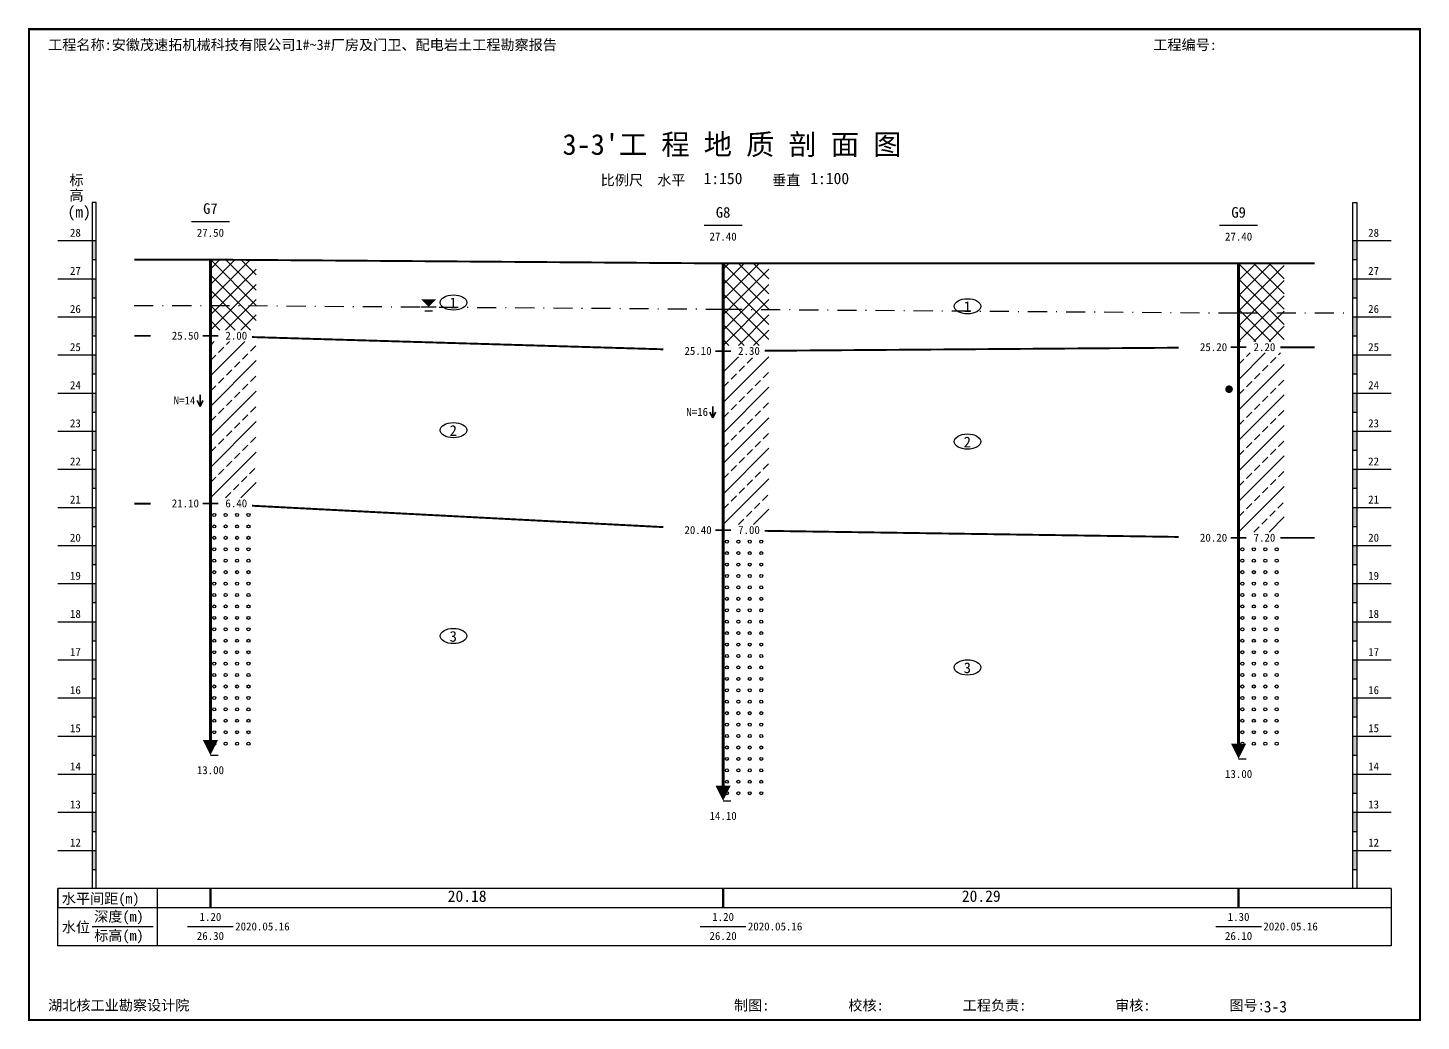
# Model space of a CAD drawing. Extents: x 2025205 to 2402328, y -557483 to 329036.
# Drawn here: x 2338083 to 2341739, y 274556 to 277162 of the extents above; entities that cross this region are included whole.
import ezdxf
from ezdxf.enums import TextEntityAlignment as Align

# ---------------------------------------------------------------- set-up
doc = ezdxf.new("R2010")
doc.units = 0
doc.header["$LTSCALE"] = 1500
doc.header["$MEASUREMENT"] = 0
for name, color, linetype in [('1', 7, 'Continuous'), ('10', 7, 'Continuous'), ('3', 4, 'Continuous')]:
    doc.layers.add(name, color=color, linetype=linetype)
doc.layers.add('2', color=7, linetype='Continuous', lineweight=35, true_color=0x555555)
doc.styles.add('黑体', font='simhei.ttf', dxfattribs={"width": 0.6})

msp = doc.modelspace()

# ---------------------------------------------------------------- linework, layer by layer
for p, q in [((2338562.1, 276449.1), (2338667.1, 276554.1)), ((2338562.1, 276489.1), (2338627.1, 276554.1)), ((2338562.1, 276529.1), (2338587.1, 276554.1)), ((2338562.1, 276554.1), (2338682.1, 276434.1)), ((2338602.1, 276554.1), (2338682.1, 276474.1)), ((2338642.1, 276554.1), (2338682.1, 276514.1)), ((2339907.4, 276449.1), (2340002.4, 276544.1)), ((2339907.4, 276489.1), (2339962.4, 276544.1)), ((2339907.4, 276529.1), (2339922.4, 276544.1)), ((2339907.4, 276544.1), (2340027.4, 276424.1)), ((2339947.4, 276544.1), (2340027.4, 276464.1)), ((2339987.4, 276544.1), (2340027.4, 276504.1)), ((2341260.1, 276459.1), (2341345.1, 276544.1)), ((2341260.1, 276499.1), (2341305.1, 276544.1)), ((2341260.1, 276539.1), (2341265.1, 276544.1)), ((2341260.1, 276544.1), (2341380.1, 276424.1)), ((2341300.1, 276544.1), (2341380.1, 276464.1)), ((2341340.1, 276544.1), (2341380.1, 276504.1)), ((2338562.1, 276409.1), (2338682.1, 276529.1)), ((2338562.1, 276514.1), (2338682.1, 276394.1)), ((2339907.4, 276409.1), (2340027.4, 276529.1)), ((2339907.4, 276504.1), (2340027.4, 276384.1)), ((2341260.1, 276419.1), (2341380.1, 276539.1)), ((2341260.1, 276504.1), (2341380.1, 276384.1)), ((2338562.1, 276369.1), (2338682.1, 276489.1)), ((2338562.1, 276474.1), (2338667.1, 276369.1)), ((2339907.4, 276369.1), (2340027.4, 276489.1)), ((2341260.1, 276379.1), (2341380.1, 276499.1)), ((2338562.1, 276434.1), (2338627.1, 276369.1)), ((2338602.1, 276369.1), (2338682.1, 276449.1)), ((2339907.4, 276464.1), (2340027.4, 276344.1)), ((2339907.4, 276329.1), (2340027.4, 276449.1)), ((2341260.1, 276464.1), (2341380.1, 276344.1)), ((2341260.1, 276339.1), (2341380.1, 276459.1)), ((2338562.1, 276394.1), (2338587.1, 276369.1)), ((2338642.1, 276369.1), (2338682.1, 276409.1)), ((2339907.4, 276424.1), (2340002.4, 276329.1)), ((2339947.4, 276329.1), (2340027.4, 276409.1)), ((2341260.1, 276424.1), (2341345.1, 276339.1)), ((2341300.1, 276339.1), (2341380.1, 276419.1)), ((2339907.4, 276384.1), (2339962.4, 276329.1)), ((2339987.4, 276329.1), (2340027.4, 276369.1)), ((2341260.1, 276384.1), (2341305.1, 276339.1)), ((2341340.1, 276339.1), (2341380.1, 276379.1)), ((2338562.1, 276249.1), (2338652.1, 276339.1)), ((2338562.1, 276329.1), (2338572.1, 276339.1)), ((2338583.1, 276310.1), (2338597.1, 276324.1)), ((2338604.1, 276331.1), (2338612.1, 276339.1)), ((2338667.1, 276314.1), (2338681.1, 276328.1)), ((2339907.4, 276344.1), (2339922.4, 276329.1)), ((2341260.1, 276344.1), (2341265.1, 276339.1)), ((2338562.1, 276289.1), (2338576.1, 276303.1)), ((2338562.1, 276169.1), (2338682.1, 276289.1)), ((2338625.1, 276272.1), (2338639.1, 276286.1)), ((2338646.1, 276293.1), (2338660.1, 276307.1)), ((2339907.4, 276179.1), (2340027.4, 276299.1)), ((2339907.4, 276259.1), (2339947.4, 276299.1)), ((2339970.4, 276282.1), (2339984.4, 276296.1)), ((2341260.1, 276239.1), (2341330.1, 276309.1)), ((2341260.1, 276279.1), (2341274.1, 276293.1)), ((2341281.1, 276300.1), (2341290.1, 276309.1)), ((2341344.1, 276283.1), (2341358.1, 276297.1)), ((2341365.1, 276304.1), (2341370.1, 276309.1)), ((2338604.1, 276251.1), (2338618.1, 276265.1)), ((2338667.1, 276234.1), (2338681.1, 276248.1)), ((2339928.4, 276240.1), (2339942.4, 276254.1)), ((2339949.4, 276261.1), (2339963.4, 276275.1)), ((2340012.4, 276244.1), (2340026.4, 276258.1)), ((2341260.1, 276159.1), (2341380.1, 276279.1)), ((2341302.1, 276241.1), (2341316.1, 276255.1)), ((2341323.1, 276262.1), (2341337.1, 276276.1)), ((2338562.1, 276209.1), (2338576.1, 276223.1)), ((2338583.1, 276230.1), (2338597.1, 276244.1)), ((2338646.1, 276213.1), (2338660.1, 276227.1)), ((2339907.4, 276219.1), (2339921.4, 276233.1)), ((2339907.4, 276099.1), (2340027.4, 276219.1)), ((2339970.4, 276202.1), (2339984.4, 276216.1)), ((2339991.4, 276223.1), (2340005.4, 276237.1)), ((2341260.1, 276199.1), (2341274.1, 276213.1)), ((2341281.1, 276220.1), (2341295.1, 276234.1)), ((2341344.1, 276203.1), (2341358.1, 276217.1)), ((2341365.1, 276224.1), (2341379.1, 276238.1)), ((2338562.1, 276089.1), (2338682.1, 276209.1)), ((2338604.1, 276171.1), (2338618.1, 276185.1)), ((2338625.1, 276192.1), (2338639.1, 276206.1)), ((2339949.4, 276181.1), (2339963.4, 276195.1)), ((2340012.4, 276164.1), (2340026.4, 276178.1)), ((2341260.1, 276079.1), (2341380.1, 276199.1)), ((2341302.1, 276161.1), (2341316.1, 276175.1)), ((2341323.1, 276182.1), (2341337.1, 276196.1)), ((2338562.1, 276129.1), (2338576.1, 276143.1)), ((2338583.1, 276150.1), (2338597.1, 276164.1)), ((2338646.1, 276133.1), (2338660.1, 276147.1)), ((2338667.1, 276154.1), (2338681.1, 276168.1)), ((2339907.4, 276139.1), (2339921.4, 276153.1)), ((2339907.4, 276019.1), (2340027.4, 276139.1)), ((2339928.4, 276160.1), (2339942.4, 276174.1)), ((2339991.4, 276143.1), (2340005.4, 276157.1)), ((2341281.1, 276140.1), (2341295.1, 276154.1)), ((2341365.1, 276144.1), (2341379.1, 276158.1)), ((2338562.1, 276009.1), (2338682.1, 276129.1)), ((2338604.1, 276091.1), (2338618.1, 276105.1)), ((2338625.1, 276112.1), (2338639.1, 276126.1)), ((2339949.4, 276101.1), (2339963.4, 276115.1)), ((2339970.4, 276122.1), (2339984.4, 276136.1)), ((2341260.1, 276119.1), (2341274.1, 276133.1)), ((2341260.1, 275999.1), (2341380.1, 276119.1)), ((2341323.1, 276102.1), (2341337.1, 276116.1)), ((2341344.1, 276123.1), (2341358.1, 276137.1)), ((2338583.1, 276070.1), (2338597.1, 276084.1)), ((2338646.1, 276053.1), (2338660.1, 276067.1)), ((2338667.1, 276074.1), (2338681.1, 276088.1)), ((2339907.4, 276059.1), (2339921.4, 276073.1)), ((2339928.4, 276080.1), (2339942.4, 276094.1)), ((2339991.4, 276063.1), (2340005.4, 276077.1)), ((2340012.4, 276084.1), (2340026.4, 276098.1)), ((2341281.1, 276060.1), (2341295.1, 276074.1)), ((2341302.1, 276081.1), (2341316.1, 276095.1)), ((2341365.1, 276064.1), (2341379.1, 276078.1)), ((2338562.1, 276049.1), (2338576.1, 276063.1)), ((2338562.1, 275929.1), (2338682.1, 276049.1)), ((2338625.1, 276032.1), (2338639.1, 276046.1)), ((2339907.4, 275939.1), (2340027.4, 276059.1)), ((2339949.4, 276021.1), (2339963.4, 276035.1)), ((2339970.4, 276042.1), (2339984.4, 276056.1)), ((2341260.1, 276039.1), (2341274.1, 276053.1)), ((2341260.1, 275919.1), (2341380.1, 276039.1)), ((2341323.1, 276022.1), (2341337.1, 276036.1)), ((2341344.1, 276043.1), (2341358.1, 276057.1)), ((2338583.1, 275990.1), (2338597.1, 276004.1)), ((2338604.1, 276011.1), (2338618.1, 276025.1)), ((2338665.1, 275992.1), (2338679.1, 276006.1)), ((2339907.4, 275979.1), (2339921.4, 275993.1)), ((2339928.4, 276000.1), (2339942.4, 276014.1)), ((2339991.4, 275983.1), (2340005.4, 275997.1)), ((2340012.4, 276004.1), (2340026.4, 276018.1)), ((2341281.1, 275980.1), (2341295.1, 275994.1)), ((2341302.1, 276001.1), (2341316.1, 276015.1)), ((2341365.1, 275984.1), (2341379.1, 275998.1)), ((2338562.1, 275969.1), (2338576.1, 275983.1)), ((2338623.1, 275950.1), (2338637.1, 275964.1)), ((2338642.1, 275929.1), (2338682.1, 275969.1)), ((2338644.1, 275971.1), (2338658.1, 275985.1)), ((2339907.4, 275859.1), (2340027.4, 275979.1)), ((2339949.4, 275941.1), (2339963.4, 275955.1)), ((2339970.4, 275962.1), (2339984.4, 275976.1)), ((2341260.1, 275959.1), (2341274.1, 275973.1)), ((2341260.1, 275839.1), (2341380.1, 275959.1)), ((2341323.1, 275942.1), (2341337.1, 275956.1)), ((2341344.1, 275963.1), (2341358.1, 275977.1)), ((2338602.1, 275929.1), (2338616.1, 275943.1)), ((2339928.4, 275920.1), (2339942.4, 275934.1)), ((2340010.4, 275922.1), (2340024.4, 275936.1)), ((2341302.1, 275921.1), (2341316.1, 275935.1)), ((2339907.4, 275899.1), (2339921.4, 275913.1)), ((2339968.4, 275880.1), (2339982.4, 275894.1)), ((2339987.4, 275859.1), (2340027.4, 275899.1)), ((2339989.4, 275901.1), (2340003.4, 275915.1)), ((2341260.1, 275879.1), (2341274.1, 275893.1)), ((2341281.1, 275900.1), (2341295.1, 275914.1)), ((2341342.1, 275881.1), (2341356.1, 275895.1)), ((2341363.1, 275902.1), (2341377.1, 275916.1)), ((2339947.4, 275859.1), (2339961.4, 275873.1)), ((2341300.1, 275839.1), (2341314.1, 275853.1)), ((2341321.1, 275860.1), (2341335.1, 275874.1)), ((2341340.1, 275839.1), (2341380.1, 275879.1))]:
    msp.add_line(p, q)
for centre in [(2338572.1, 275884.1), (2338602.1, 275884.1), (2338632.1, 275884.1), (2338662.1, 275884.1), (2338572.1, 275854.1), (2338602.1, 275854.1), (2338632.1, 275854.1), (2338662.1, 275854.1), (2338572.1, 275824.1), (2338602.1, 275824.1), (2338632.1, 275824.1), (2338662.1, 275824.1), (2339917.4, 275814.1), (2339947.4, 275814.1), (2339977.4, 275814.1), (2340007.4, 275814.1), (2338572.1, 275794.1), (2338602.1, 275794.1), (2338632.1, 275794.1), (2338662.1, 275794.1), (2339917.4, 275784.1), (2339947.4, 275784.1), (2339977.4, 275784.1), (2340007.4, 275784.1), (2341270.1, 275794.1), (2341300.1, 275794.1), (2341330.1, 275794.1), (2341360.1, 275794.1), (2338572.1, 275764.1), (2338572.1, 275734.1), (2338602.1, 275764.1), (2338602.1, 275734.1), (2338632.1, 275764.1), (2338632.1, 275734.1), (2338662.1, 275764.1), (2338662.1, 275734.1), (2339917.4, 275754.1), (2339947.4, 275754.1), (2339977.4, 275754.1), (2340007.4, 275754.1), (2341270.1, 275764.1), (2341270.1, 275734.1), (2341300.1, 275764.1), (2341300.1, 275734.1), (2341330.1, 275764.1), (2341330.1, 275734.1), (2341360.1, 275764.1), (2341360.1, 275734.1), (2338572.1, 275704.1), (2338602.1, 275704.1), (2338632.1, 275704.1), (2338662.1, 275704.1), (2339917.4, 275724.1), (2339947.4, 275724.1), (2339977.4, 275724.1), (2340007.4, 275724.1), (2341270.1, 275704.1), (2341300.1, 275704.1), (2341330.1, 275704.1), (2341360.1, 275704.1), (2338572.1, 275674.1), (2338602.1, 275674.1), (2338632.1, 275674.1), (2338662.1, 275674.1), (2339917.4, 275694.1), (2339917.4, 275664.1), (2339947.4, 275694.1), (2339947.4, 275664.1), (2339977.4, 275694.1), (2339977.4, 275664.1), (2340007.4, 275694.1), (2340007.4, 275664.1), (2341270.1, 275674.1), (2341300.1, 275674.1), (2341330.1, 275674.1), (2341360.1, 275674.1), (2338572.1, 275644.1), (2338602.1, 275644.1), (2338632.1, 275644.1), (2338662.1, 275644.1), (2339917.4, 275634.1), (2339947.4, 275634.1), (2339977.4, 275634.1), (2340007.4, 275634.1), (2341270.1, 275644.1), (2341300.1, 275644.1), (2341330.1, 275644.1), (2341360.1, 275644.1), (2338572.1, 275614.1), (2338602.1, 275614.1), (2338632.1, 275614.1), (2338662.1, 275614.1), (2339917.4, 275604.1), (2339947.4, 275604.1), (2339977.4, 275604.1), (2340007.4, 275604.1), (2341270.1, 275614.1), (2341300.1, 275614.1), (2341330.1, 275614.1), (2341360.1, 275614.1), (2338572.1, 275584.1), (2338572.1, 275554.1), (2338602.1, 275584.1), (2338602.1, 275554.1), (2338632.1, 275584.1), (2338632.1, 275554.1), (2338662.1, 275584.1), (2338662.1, 275554.1), (2339917.4, 275574.1), (2339947.4, 275574.1), (2339977.4, 275574.1), (2340007.4, 275574.1), (2341270.1, 275584.1), (2341270.1, 275554.1), (2341300.1, 275584.1), (2341300.1, 275554.1), (2341330.1, 275584.1), (2341330.1, 275554.1), (2341360.1, 275584.1), (2341360.1, 275554.1), (2338572.1, 275524.1), (2338602.1, 275524.1), (2338632.1, 275524.1), (2338662.1, 275524.1), (2339917.4, 275544.1), (2339917.4, 275514.1), (2339947.4, 275544.1), (2339947.4, 275514.1), (2339977.4, 275544.1), (2339977.4, 275514.1), (2340007.4, 275544.1), (2340007.4, 275514.1), (2341270.1, 275524.1), (2341300.1, 275524.1), (2341330.1, 275524.1), (2341360.1, 275524.1), (2338572.1, 275494.1), (2338602.1, 275494.1), (2338632.1, 275494.1), (2338662.1, 275494.1), (2339917.4, 275484.1), (2339947.4, 275484.1), (2339977.4, 275484.1), (2340007.4, 275484.1), (2341270.1, 275494.1), (2341300.1, 275494.1), (2341330.1, 275494.1), (2341360.1, 275494.1), (2338572.1, 275464.1), (2338602.1, 275464.1), (2338632.1, 275464.1), (2338662.1, 275464.1), (2339917.4, 275454.1), (2339947.4, 275454.1), (2339977.4, 275454.1), (2340007.4, 275454.1), (2341270.1, 275464.1), (2341300.1, 275464.1), (2341330.1, 275464.1), (2341360.1, 275464.1), (2338572.1, 275434.1), (2338572.1, 275404.1), (2338602.1, 275434.1), (2338602.1, 275404.1), (2338632.1, 275434.1), (2338632.1, 275404.1), (2338662.1, 275434.1), (2338662.1, 275404.1), (2339917.4, 275424.1), (2339947.4, 275424.1), (2339977.4, 275424.1), (2340007.4, 275424.1), (2341270.1, 275434.1), (2341270.1, 275404.1), (2341300.1, 275434.1), (2341300.1, 275404.1), (2341330.1, 275434.1), (2341330.1, 275404.1), (2341360.1, 275434.1), (2341360.1, 275404.1), (2338572.1, 275374.1), (2338602.1, 275374.1), (2338632.1, 275374.1), (2338662.1, 275374.1), (2339917.4, 275394.1), (2339947.4, 275394.1), (2339977.4, 275394.1), (2340007.4, 275394.1), (2341270.1, 275374.1), (2341300.1, 275374.1), (2341330.1, 275374.1), (2341360.1, 275374.1), (2338572.1, 275344.1), (2338602.1, 275344.1), (2338632.1, 275344.1), (2338662.1, 275344.1), (2339917.4, 275364.1), (2339917.4, 275334.1), (2339947.4, 275364.1), (2339947.4, 275334.1), (2339977.4, 275364.1), (2339977.4, 275334.1), (2340007.4, 275364.1), (2340007.4, 275334.1), (2341270.1, 275344.1), (2341300.1, 275344.1), (2341330.1, 275344.1), (2341360.1, 275344.1), (2338572.1, 275314.1), (2338602.1, 275314.1), (2338632.1, 275314.1), (2338662.1, 275314.1), (2339917.4, 275304.1), (2339947.4, 275304.1), (2339977.4, 275304.1), (2340007.4, 275304.1), (2341270.1, 275314.1), (2341300.1, 275314.1), (2341330.1, 275314.1), (2341360.1, 275314.1), (2338572.1, 275284.1), (2338602.1, 275284.1), (2338632.1, 275284.1), (2338662.1, 275284.1), (2339917.4, 275274.1), (2339947.4, 275274.1), (2339977.4, 275274.1), (2340007.4, 275274.1), (2341270.1, 275284.1), (2341300.1, 275284.1), (2341330.1, 275284.1), (2341360.1, 275284.1), (2339917.4, 275244.1), (2339947.4, 275244.1), (2339977.4, 275244.1), (2340007.4, 275244.1), (2339917.4, 275214.1), (2339917.4, 275184.1), (2339947.4, 275214.1), (2339947.4, 275184.1), (2339977.4, 275214.1), (2339977.4, 275184.1), (2340007.4, 275214.1), (2340007.4, 275184.1), (2339917.4, 275154.1), (2339947.4, 275154.1), (2339977.4, 275154.1), (2340007.4, 275154.1)]:
    msp.add_circle(centre, 4)
at = {"layer": '1'}
for p, q in [((2338262.1, 276704.1), (2338252.1, 276704.1)), ((2338252.1, 276704.1), (2338252.1, 274904.1)), ((2338262.1, 274904.1), (2338262.1, 276704.1)), ((2341560.1, 274904.1), (2341560.1, 276704.1)), ((2341560.1, 276704.1), (2341570.1, 276704.1)), ((2341570.1, 276704.1), (2341570.1, 274904.1)), ((2338512.1, 276654.1), (2338612.1, 276654.1)), ((2339857.4, 276644.1), (2339957.4, 276644.1)), ((2341210.1, 276644.1), (2341310.1, 276644.1)), ((2338162.1, 276604.1), (2338262.1, 276604.1)), ((2341560.1, 276604.1), (2341660.1, 276604.1)), ((2338252.1, 276554.1), (2338262.1, 276554.1)), ((2341560.1, 276554.1), (2341570.1, 276554.1)), ((2338162.1, 276504.1), (2338262.1, 276504.1)), ((2341560.1, 276504.1), (2341660.1, 276504.1)), ((2338252.1, 276454.1), (2338262.1, 276454.1)), ((2341560.1, 276454.1), (2341570.1, 276454.1)), ((2338162.1, 276404.1), (2338262.1, 276404.1)), ((2341560.1, 276404.1), (2341660.1, 276404.1)), ((2338252.1, 276354.1), (2338262.1, 276354.1)), ((2341560.1, 276354.1), (2341570.1, 276354.1)), ((2338162.1, 276304.1), (2338262.1, 276304.1)), ((2341560.1, 276304.1), (2341660.1, 276304.1)), ((2338252.1, 276254.1), (2338262.1, 276254.1)), ((2341560.1, 276254.1), (2341570.1, 276254.1)), ((2338162.1, 276204.1), (2338262.1, 276204.1)), ((2341560.1, 276204.1), (2341660.1, 276204.1)), ((2338252.1, 276154.1), (2338262.1, 276154.1)), ((2341560.1, 276154.1), (2341570.1, 276154.1)), ((2338162.1, 276104.1), (2338262.1, 276104.1)), ((2341560.1, 276104.1), (2341660.1, 276104.1)), ((2338252.1, 276054.1), (2338262.1, 276054.1)), ((2341560.1, 276054.1), (2341570.1, 276054.1)), ((2338162.1, 276004.1), (2338262.1, 276004.1)), ((2341560.1, 276004.1), (2341660.1, 276004.1)), ((2338252.1, 275954.1), (2338262.1, 275954.1)), ((2341560.1, 275954.1), (2341570.1, 275954.1)), ((2338162.1, 275904.1), (2338262.1, 275904.1)), ((2341560.1, 275904.1), (2341660.1, 275904.1)), ((2338252.1, 275854.1), (2338262.1, 275854.1)), ((2341560.1, 275854.1), (2341570.1, 275854.1)), ((2338162.1, 275804.1), (2338262.1, 275804.1)), ((2341560.1, 275804.1), (2341660.1, 275804.1)), ((2338252.1, 275754.1), (2338262.1, 275754.1)), ((2341560.1, 275754.1), (2341570.1, 275754.1)), ((2338162.1, 275704.1), (2338262.1, 275704.1)), ((2341560.1, 275704.1), (2341660.1, 275704.1)), ((2338252.1, 275654.1), (2338262.1, 275654.1)), ((2341560.1, 275654.1), (2341570.1, 275654.1)), ((2338162.1, 275604.1), (2338262.1, 275604.1)), ((2341560.1, 275604.1), (2341660.1, 275604.1)), ((2338252.1, 275554.1), (2338262.1, 275554.1)), ((2341560.1, 275554.1), (2341570.1, 275554.1)), ((2338162.1, 275504.1), (2338262.1, 275504.1)), ((2341560.1, 275504.1), (2341660.1, 275504.1)), ((2338252.1, 275454.1), (2338262.1, 275454.1)), ((2341560.1, 275454.1), (2341570.1, 275454.1)), ((2338162.1, 275404.1), (2338262.1, 275404.1)), ((2341560.1, 275404.1), (2341660.1, 275404.1)), ((2338252.1, 275354.1), (2338262.1, 275354.1)), ((2341560.1, 275354.1), (2341570.1, 275354.1)), ((2338162.1, 275304.1), (2338262.1, 275304.1)), ((2341560.1, 275304.1), (2341660.1, 275304.1)), ((2338252.1, 275254.1), (2338262.1, 275254.1)), ((2338562.1, 275254.1), (2338582.1, 275254.1)), ((2341260.1, 275244.1), (2341280.1, 275244.1)), ((2341560.1, 275254.1), (2341570.1, 275254.1)), ((2338162.1, 275204.1), (2338262.1, 275204.1)), ((2341560.1, 275204.1), (2341660.1, 275204.1)), ((2338252.1, 275154.1), (2338262.1, 275154.1)), ((2341560.1, 275154.1), (2341570.1, 275154.1)), ((2339907.4, 275134.1), (2339927.4, 275134.1)), ((2338162.1, 275104.1), (2338262.1, 275104.1)), ((2341560.1, 275104.1), (2341660.1, 275104.1)), ((2338252.1, 275054.1), (2338262.1, 275054.1)), ((2341560.1, 275054.1), (2341570.1, 275054.1)), ((2338162.1, 275004.1), (2338262.1, 275004.1)), ((2341560.1, 275004.1), (2341660.1, 275004.1)), ((2338252.1, 274954.1), (2338262.1, 274954.1)), ((2341560.1, 274954.1), (2341570.1, 274954.1)), ((2341660.1, 274904.1), (2338162.1, 274904.1)), ((2338162.1, 274904.1), (2338162.1, 274854.1)), ((2338162.1, 274754.1), (2338162.1, 274904.1)), ((2338422.1, 274904.1), (2338422.1, 274754.1)), ((2341660.1, 274904.1), (2341660.1, 274754.1)), ((2338162.1, 274854.1), (2341660.1, 274854.1)), ((2341660.1, 274854.1), (2341660.1, 274754.1)), ((2338252.1, 274804.1), (2338412.1, 274804.1)), ((2338502.1, 274804.1), (2338622.1, 274804.1)), ((2339847.4, 274804.1), (2339967.4, 274804.1)), ((2341200.1, 274804.1), (2341320.1, 274804.1)), ((2341660.1, 274754.1), (2338162.1, 274754.1))]:
    msp.add_line(p, q, dxfattribs=at)
for points, const_width in [([(2338086.1, 274559.1), (2341736.1, 274559.1), (2341736.1, 277159.1), (2338086.1, 277159.1), (2338086.1, 274559.1)], 6), ([(2338562.1, 276554.1), (2338562.1, 275294.1)], 8), ([(2339907.4, 276544.1), (2339907.4, 275174.1)], 8), ([(2341260.1, 276544.1), (2341260.1, 275284.1)], 8), ([(2338562.1, 274904.1), (2338562.1, 274854.1)], 6), ([(2339907.4, 274904.1), (2339907.4, 274854.1)], 6), ([(2341260.1, 274904.1), (2341260.1, 274854.1)], 6)]:
    msp.add_lwpolyline(points, dxfattribs=dict(at, const_width=const_width))
for points in [[(2338252.1, 276604.1), (2338262.1, 276604.1), (2338252.1, 276554.1), (2338262.1, 276554.1)], [(2341560.1, 276604.1), (2341570.1, 276604.1), (2341560.1, 276554.1), (2341570.1, 276554.1)], [(2338252.1, 276504.1), (2338262.1, 276504.1), (2338252.1, 276454.1), (2338262.1, 276454.1)], [(2341560.1, 276504.1), (2341570.1, 276504.1), (2341560.1, 276454.1), (2341570.1, 276454.1)], [(2338252.1, 276404.1), (2338262.1, 276404.1), (2338252.1, 276354.1), (2338262.1, 276354.1)], [(2341560.1, 276404.1), (2341570.1, 276404.1), (2341560.1, 276354.1), (2341570.1, 276354.1)], [(2338252.1, 276304.1), (2338262.1, 276304.1), (2338252.1, 276254.1), (2338262.1, 276254.1)], [(2341560.1, 276304.1), (2341570.1, 276304.1), (2341560.1, 276254.1), (2341570.1, 276254.1)], [(2338252.1, 276204.1), (2338262.1, 276204.1), (2338252.1, 276154.1), (2338262.1, 276154.1)], [(2341560.1, 276204.1), (2341570.1, 276204.1), (2341560.1, 276154.1), (2341570.1, 276154.1)], [(2338252.1, 276104.1), (2338262.1, 276104.1), (2338252.1, 276054.1), (2338262.1, 276054.1)], [(2341560.1, 276104.1), (2341570.1, 276104.1), (2341560.1, 276054.1), (2341570.1, 276054.1)], [(2338252.1, 276004.1), (2338262.1, 276004.1), (2338252.1, 275954.1), (2338262.1, 275954.1)], [(2341560.1, 276004.1), (2341570.1, 276004.1), (2341560.1, 275954.1), (2341570.1, 275954.1)], [(2338252.1, 275904.1), (2338262.1, 275904.1), (2338252.1, 275854.1), (2338262.1, 275854.1)], [(2341560.1, 275904.1), (2341570.1, 275904.1), (2341560.1, 275854.1), (2341570.1, 275854.1)], [(2338252.1, 275804.1), (2338262.1, 275804.1), (2338252.1, 275754.1), (2338262.1, 275754.1)], [(2341560.1, 275804.1), (2341570.1, 275804.1), (2341560.1, 275754.1), (2341570.1, 275754.1)], [(2338252.1, 275704.1), (2338262.1, 275704.1), (2338252.1, 275654.1), (2338262.1, 275654.1)], [(2341560.1, 275704.1), (2341570.1, 275704.1), (2341560.1, 275654.1), (2341570.1, 275654.1)], [(2338252.1, 275604.1), (2338262.1, 275604.1), (2338252.1, 275554.1), (2338262.1, 275554.1)], [(2341560.1, 275604.1), (2341570.1, 275604.1), (2341560.1, 275554.1), (2341570.1, 275554.1)], [(2338252.1, 275504.1), (2338262.1, 275504.1), (2338252.1, 275454.1), (2338262.1, 275454.1)], [(2341560.1, 275504.1), (2341570.1, 275504.1), (2341560.1, 275454.1), (2341570.1, 275454.1)], [(2338252.1, 275404.1), (2338262.1, 275404.1), (2338252.1, 275354.1), (2338262.1, 275354.1)], [(2341560.1, 275404.1), (2341570.1, 275404.1), (2341560.1, 275354.1), (2341570.1, 275354.1)], [(2338252.1, 275304.1), (2338262.1, 275304.1), (2338252.1, 275254.1), (2338262.1, 275254.1)], [(2341560.1, 275304.1), (2341570.1, 275304.1), (2341560.1, 275254.1), (2341570.1, 275254.1)], [(2338542.1, 275294.1), (2338582.1, 275294.1), (2338562.1, 275254.1)], [(2341240.1, 275284.1), (2341280.1, 275284.1), (2341260.1, 275244.1)], [(2338252.1, 275204.1), (2338262.1, 275204.1), (2338252.1, 275154.1), (2338262.1, 275154.1)], [(2341560.1, 275204.1), (2341570.1, 275204.1), (2341560.1, 275154.1), (2341570.1, 275154.1)], [(2339887.4, 275174.1), (2339927.4, 275174.1), (2339907.4, 275134.1)], [(2338252.1, 275104.1), (2338262.1, 275104.1), (2338252.1, 275054.1), (2338262.1, 275054.1)], [(2341560.1, 275104.1), (2341570.1, 275104.1), (2341560.1, 275054.1), (2341570.1, 275054.1)], [(2338252.1, 275004.1), (2338262.1, 275004.1), (2338252.1, 274954.1), (2338262.1, 274954.1)], [(2341560.1, 275004.1), (2341570.1, 275004.1), (2341560.1, 274954.1), (2341570.1, 274954.1)]]:
    msp.add_solid(points, dxfattribs=at)
at = {"layer": '10'}
for p, q in [((2338362.1, 276434.1), (2338412.1, 276434.1)), ((2338436.1, 276434.1), (2338438.1, 276434.1)), ((2338462.1, 276434.1), (2338512.1, 276434.1)), ((2338536.1, 276434.1), (2338538.1, 276434.1)), ((2338562.1, 276434.1), (2338612.1, 276434.1)), ((2338562.1, 276434.1), (2338612.1, 276433.8)), ((2338636.1, 276434.1), (2338638.1, 276434.1)), ((2338636.1, 276433.6), (2338638.1, 276433.6)), ((2338662.1, 276433.4), (2338712.1, 276433)), ((2338736.1, 276432.8), (2338738.1, 276432.8)), ((2338762.1, 276432.6), (2338812.1, 276432.3)), ((2338836.1, 276432.1), (2338838.1, 276432.1)), ((2338862.1, 276431.9), (2338912.1, 276431.5)), ((2338936.1, 276431.4), (2338938.1, 276431.4)), ((2338962.1, 276431.2), (2339012.1, 276430.8)), ((2339036.1, 276430.6), (2339038.1, 276430.6)), ((2339062.1, 276430.4), (2339112.1, 276430)), ((2339114.8, 276429.9), (2339154.8, 276429.9)), ((2339124.8, 276419.9), (2339144.8, 276419.9)), ((2339136.1, 276429.9), (2339138.1, 276429.9)), ((2339162.1, 276429.7), (2339212.1, 276429.3)), ((2339236.1, 276429.1), (2339238.1, 276429.1)), ((2339262.1, 276428.9), (2339312.1, 276428.6)), ((2339336.1, 276428.4), (2339338.1, 276428.4)), ((2339362.1, 276428.2), (2339412.1, 276427.8)), ((2339436.1, 276427.6), (2339438.1, 276427.6)), ((2339462.1, 276427.4), (2339512.1, 276427.1)), ((2339536.1, 276426.9), (2339538.1, 276426.9)), ((2339562.1, 276426.7), (2339612.1, 276426.3)), ((2339636.1, 276426.1), (2339638.1, 276426.1)), ((2339662.1, 276426), (2339712.1, 276425.6)), ((2339736.1, 276425.4), (2339738.1, 276425.4)), ((2339762.1, 276425.2), (2339812.1, 276424.8)), ((2339836.1, 276424.7), (2339838.1, 276424.7)), ((2339862.1, 276424.5), (2339912.1, 276424.1)), ((2339907.4, 276424.1), (2339957.4, 276423.8)), ((2339936.1, 276423.9), (2339938.1, 276423.9)), ((2339981.4, 276423.6), (2339983.4, 276423.6)), ((2340007.4, 276423.4), (2340057.4, 276423)), ((2340081.4, 276422.8), (2340083.4, 276422.8)), ((2340107.4, 276422.7), (2340157.4, 276422.3)), ((2340181.4, 276422.1), (2340183.4, 276422.1)), ((2340207.4, 276421.9), (2340257.4, 276421.5)), ((2340281.4, 276421.4), (2340283.4, 276421.4)), ((2340307.4, 276421.2), (2340357.4, 276420.8)), ((2340381.4, 276420.6), (2340383.4, 276420.6)), ((2340407.4, 276420.4), (2340457.4, 276420.1)), ((2340481.4, 276419.9), (2340483.4, 276419.9)), ((2340507.4, 276419.7), (2340557.4, 276419.3)), ((2340581.4, 276419.2), (2340583.4, 276419.2)), ((2340607.4, 276419), (2340657.4, 276418.6)), ((2340681.4, 276418.4), (2340683.4, 276418.4)), ((2340707.4, 276418.2), (2340757.4, 276417.8)), ((2340781.4, 276417.7), (2340783.4, 276417.7)), ((2340807.4, 276417.5), (2340857.4, 276417.1)), ((2340881.4, 276416.9), (2340883.4, 276416.9)), ((2340907.4, 276416.7), (2340957.4, 276416.4)), ((2340981.4, 276416.2), (2340983.4, 276416.2)), ((2341007.4, 276416), (2341057.4, 276415.6)), ((2341081.4, 276415.5), (2341083.4, 276415.5)), ((2341107.4, 276415.3), (2341157.4, 276414.9)), ((2341181.4, 276414.7), (2341183.4, 276414.7)), ((2341207.4, 276414.5), (2341257.4, 276414.2)), ((2341260.1, 276414.1), (2341310.1, 276414.1)), ((2341281.4, 276414), (2341283.4, 276414)), ((2341334.1, 276414.1), (2341336.1, 276414.1)), ((2341360.1, 276414.1), (2341410.1, 276414.1)), ((2341434.1, 276414.1), (2341436.1, 276414.1)), ((2341460.1, 276414.1), (2341510.1, 276414.1)), ((2341534.1, 276414.1), (2341536.1, 276414.1))]:
    msp.add_line(p, q, dxfattribs=at)
msp.add_solid([(2339114.8, 276449.9), (2339154.8, 276449.9), (2339134.8, 276429.9)], dxfattribs=at)
at = {"layer": '2'}
for p, q in [((2338542.1, 276354.1), (2338582.1, 276354.1)), ((2341240.1, 276324.1), (2341280.1, 276324.1)), ((2339887.4, 276314.1), (2339927.4, 276314.1)), ((2338527.6, 276184.1), (2338535.1, 276169.1)), ((2338535.1, 276199.1), (2338535.1, 276169.1)), ((2338535.1, 276169.1), (2338542.6, 276184.1)), ((2339872.9, 276154.1), (2339880.4, 276139.1)), ((2339880.4, 276169.1), (2339880.4, 276139.1)), ((2339880.4, 276139.1), (2339887.9, 276154.1)), ((2338542.1, 275914.1), (2338582.1, 275914.1)), ((2339887.4, 275844.1), (2339927.4, 275844.1)), ((2341240.1, 275824.1), (2341280.1, 275824.1))]:
    msp.add_line(p, q, dxfattribs=at)
at = {"layer": '2', "const_width": 9.95}
msp.add_lwpolyline([(2341230.1, 276214.1, 1), (2341240.1, 276214.1, 1)], format="xyb", close=True, dxfattribs=at)
at = {"layer": '3', "const_width": 5}
for points in [[(2338362.1, 276554.1), (2338562.1, 276554.1)], [(2338562.1, 276554.1), (2339907.4, 276544.1)], [(2339907.4, 276544.1), (2341260.1, 276544.1)], [(2341260.1, 276544.1), (2341460.1, 276544.1)], [(2338362.1, 276354.1), (2338405, 276354.1)], [(2338671.3, 276350.9), (2339750.3, 276318.8)], [(2340016.7, 276314.9), (2341103, 276323)], [(2341369.3, 276324.1), (2341460.1, 276324.1)], [(2338362.1, 275914.1), (2338405, 275914.1)], [(2338671.3, 275908.4), (2339750.3, 275852.3)], [(2340016.7, 275842.5), (2341103, 275826.5)], [(2341369.3, 275824.1), (2341460.1, 275824.1)]]:
    msp.add_lwpolyline(points, dxfattribs=at)
at = {"layer": '3'}
for centre in [(2339199.8, 276441.6), (2340548.8, 276431.6), (2339199.8, 276106.6), (2340548.8, 276076.6), (2339199.8, 275566.6), (2340548.8, 275484.1)]:
    msp.add_ellipse(centre, major_axis=(35, 0), ratio=0.571429, dxfattribs=at)

# ---------------------------------------------------------------- texts
at = {"layer": '1', "style": '黑体'}
for s, height, p in [('工程名称:安徽茂速拓机械科技有限公司1#~3#厂房及门卫、配电岩土工程勘察报告', 27.2, (2338136.1, 277104.1)), ('工程编号:', 27.2, (2341036.1, 277104.1)), ("3-3'工 程 地 质 剖 面 图", 54.4, (2339486.1, 276829.1)), ('标', 27.2, (2338192.1, 276749.1)), ('比例尺  水平', 27.2, (2339586.1, 276749.1)), ('1:150', 30, (2339856.1, 276752.1)), ('垂直', 27.2, (2340036.1, 276749.1)), ('1:100', 30, (2340136.1, 276752.1)), ('高', 27.2, (2338192.1, 276709.1)), ('(m)', 30, (2338187.1, 276664.1)), ('28', 21, (2341600.1, 276614.1)), ('27', 21, (2341600.1, 276514.1)), ('26', 21, (2341600.1, 276414.1)), ('25', 21, (2341600.1, 276314.1)), ('24', 21, (2341600.1, 276214.1)), ('23', 21, (2341600.1, 276114.1)), ('22', 21, (2341600.1, 276014.1)), ('21', 21, (2341600.1, 275914.1)), ('20', 21, (2341600.1, 275814.1)), ('19', 21, (2341600.1, 275714.1)), ('18', 21, (2341600.1, 275614.1)), ('17', 21, (2341600.1, 275514.1)), ('16', 21, (2341600.1, 275414.1)), ('15', 21, (2341600.1, 275314.1)), ('14', 21, (2341600.1, 275214.1)), ('13', 21, (2341600.1, 275114.1)), ('12', 21, (2341600.1, 275014.1)), ('水平间距(m)', 27.2, (2338172.1, 274864.1)), ('20.18', 30, (2339184.8, 274869.1)), ('20.29', 30, (2340533.8, 274869.1)), ('深度(m)', 27.2, (2338257.1, 274817.1)), ('水位', 27.2, (2338172.1, 274789.1)), ('标高(m)', 27.2, (2338257.1, 274767.1)), ('2020.05.16', 21, (2338627.1, 274794.1)), ('2020.05.16', 21, (2339972.4, 274794.1)), ('2020.05.16', 21, (2341325.1, 274794.1)), ('湖北核工业勘察设计院', 27.2, (2338136.1, 274584.1)), ('制图:', 27.2, (2339936.1, 274584.1)), ('校核:', 27.2, (2340236.1, 274584.1)), ('工程负责:', 27.2, (2340536.1, 274584.1)), ('审核:', 27.2, (2340936.1, 274584.1)), ('图号:', 27.2, (2341236.1, 274584.1)), ('3-3', 30, (2341326.1, 274579.1))]:
    msp.add_text(s, height=height, dxfattribs=at).set_placement(p)
for s, height, p in [('G7', 28, (2338562.1, 276674.1)), ('G8', 28, (2339907.4, 276664.1)), ('G9', 28, (2341260.1, 276664.1)), ('27.50', 21, (2338562.1, 276614.1)), ('27.40', 21, (2339907.4, 276604.1)), ('27.40', 21, (2341260.1, 276604.1)), ('13.00', 21, (2338562.1, 275204.1)), ('13.00', 21, (2341260.1, 275194.1)), ('14.10', 21, (2339907.4, 275084.1)), ('1.20', 21, (2338562.1, 274819.1)), ('1.20', 21, (2339907.4, 274819.1)), ('1.30', 21, (2341260.1, 274819.1)), ('26.30', 21, (2338562.1, 274769.1)), ('26.20', 21, (2339907.4, 274769.1)), ('26.10', 21, (2341260.1, 274769.1))]:
    msp.add_text(s, height=height, dxfattribs=at).set_placement(p, align=Align.CENTER)
for s, p in [('28', (2338222.1, 276614.1)), ('27', (2338222.1, 276514.1)), ('26', (2338222.1, 276414.1)), ('25', (2338222.1, 276314.1)), ('24', (2338222.1, 276214.1)), ('23', (2338222.1, 276114.1)), ('22', (2338222.1, 276014.1)), ('21', (2338222.1, 275914.1)), ('20', (2338222.1, 275814.1)), ('19', (2338222.1, 275714.1)), ('18', (2338222.1, 275614.1)), ('17', (2338222.1, 275514.1)), ('16', (2338222.1, 275414.1)), ('15', (2338222.1, 275314.1)), ('14', (2338222.1, 275214.1)), ('13', (2338222.1, 275114.1)), ('12', (2338222.1, 275014.1))]:
    msp.add_text(s, height=21, dxfattribs=at).set_placement(p, align=Align.RIGHT)
at = {"layer": '2', "style": '黑体'}
for s, p in [('25.50', (2338532.1, 276344.1)), ('25.10', (2339877.4, 276304.1)), ('25.20', (2341230.1, 276314.1)), ('N=14', (2338522.6, 276174.1)), ('N=16', (2339867.9, 276144.1)), ('21.10', (2338532.1, 275904.1)), ('20.40', (2339877.4, 275834.1)), ('20.20', (2341230.1, 275814.1))]:
    msp.add_text(s, height=21, dxfattribs=at).set_placement(p, align=Align.RIGHT)
for s, p in [(' 2.00', (2338587.1, 276344.1)), (' 2.30', (2339932.4, 276304.1)), (' 2.20', (2341285.1, 276314.1)), (' 6.40', (2338587.1, 275904.1)), (' 7.00', (2339932.4, 275834.1)), (' 7.20', (2341285.1, 275814.1))]:
    msp.add_text(s, height=21, dxfattribs=at).set_placement(p)
at = {"layer": '3', "style": '黑体'}
for s, p in [('1', (2339189.8, 276426.6)), ('1', (2340538.8, 276416.6)), ('2', (2339189.8, 276091.6)), ('2', (2340538.8, 276061.6)), ('3', (2339189.8, 275551.6)), ('3', (2340538.8, 275469.1))]:
    msp.add_text(s, height=28, dxfattribs=at).set_placement(p)

doc.saveas('drawing.dxf')
